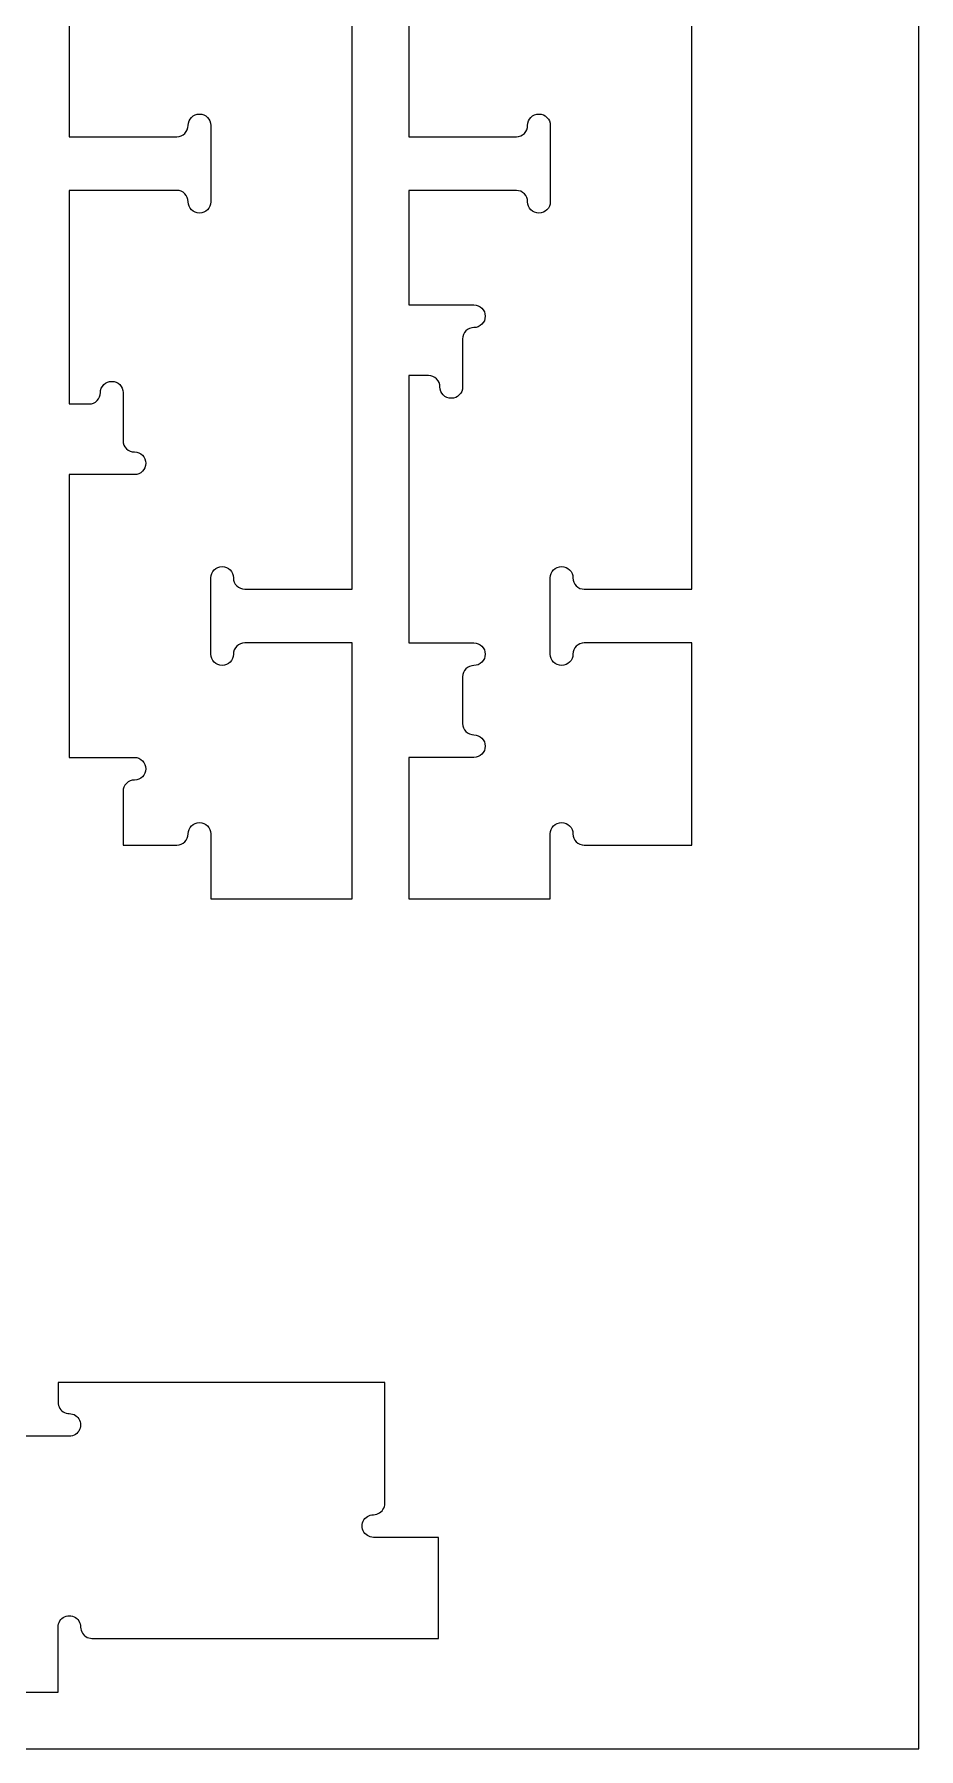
# Model space of a CAD drawing. Header units: inches. Extents: x 1367 to 1651, y -1653 to -1438.
# Drawn here: x 1560.15 to 1572.46, y -1652.54 to -1628.67 of the extents above; entities that cross this region are included whole.
import ezdxf

# ---------------------------------------------------------------- set-up
doc = ezdxf.new("R2010")
doc.units = ezdxf.units.IN
doc.header["$MEASUREMENT"] = 0
doc.linetypes.add('Solid', pattern=[0])
doc.layers.add('000_NOTES', color=6, linetype='Continuous')
doc.layers.add('CUT_THRU', color=7, linetype='Continuous')

msp = doc.modelspace()

# ---------------------------------------------------------------- linework, layer by layer
at = {"linetype": 'Solid', "lineweight": 5}
msp.add_polyline3d([(1559.499, -1651.748, 0), (1560.483, -1651.748, 0), (1560.483, -1650.843, 0), (1560.484, -1650.82, 0), (1560.489, -1650.798, 0), (1560.497, -1650.777, 0), (1560.508, -1650.757, 0), (1560.521, -1650.739, 0), (1560.537, -1650.724, 0), (1560.555, -1650.71, 0), (1560.575, -1650.699, 0), (1560.596, -1650.692, 0), (1560.618, -1650.687, 0), (1560.64, -1650.685, 0), (1560.663, -1650.687, 0), (1560.685, -1650.692, 0), (1560.706, -1650.699, 0), (1560.726, -1650.71, 0), (1560.743, -1650.724, 0), (1560.759, -1650.739, 0), (1560.773, -1650.757, 0), (1560.784, -1650.777, 0), (1560.791, -1650.798, 0), (1560.796, -1650.82, 0), (1560.798, -1650.843, 0), (1560.799, -1650.865, 0), (1560.804, -1650.887, 0), (1560.812, -1650.908, 0), (1560.823, -1650.928, 0), (1560.836, -1650.946, 0), (1560.852, -1650.962, 0), (1560.87, -1650.975, 0), (1560.89, -1650.986, 0), (1560.911, -1650.994, 0), (1560.933, -1650.998, 0), (1560.955, -1651, 0), (1565.778, -1651, 0), (1565.778, -1649.593, 0), (1565.778, -1649.593, 0), (1564.873, -1649.593, 0), (1564.85, -1649.591, 0), (1564.828, -1649.586, 0), (1564.807, -1649.578, 0), (1564.788, -1649.568, 0), (1564.77, -1649.554, 0), (1564.754, -1649.538, 0), (1564.74, -1649.52, 0), (1564.729, -1649.501, 0), (1564.722, -1649.479, 0), (1564.717, -1649.458, 0), (1564.715, -1649.435, 0), (1564.717, -1649.413, 0), (1564.722, -1649.391, 0), (1564.729, -1649.37, 0), (1564.74, -1649.35, 0), (1564.754, -1649.332, 0), (1564.77, -1649.316, 0), (1564.788, -1649.303, 0), (1564.807, -1649.292, 0), (1564.828, -1649.284, 0), (1564.85, -1649.279, 0), (1564.873, -1649.278, 0), (1564.895, -1649.276, 0), (1564.917, -1649.271, 0), (1564.938, -1649.263, 0), (1564.958, -1649.253, 0), (1564.976, -1649.239, 0), (1564.992, -1649.223, 0), (1565.005, -1649.205, 0), (1565.016, -1649.186, 0), (1565.024, -1649.165, 0), (1565.029, -1649.143, 0), (1565.03, -1649.12, 0), (1565.03, -1647.437, 0), (1560.483, -1647.437, 0), (1560.483, -1647.713, 0), (1560.484, -1647.735, 0), (1560.489, -1647.757, 0), (1560.497, -1647.778, 0), (1560.508, -1647.798, 0), (1560.521, -1647.816, 0), (1560.537, -1647.832, 0), (1560.555, -1647.845, 0), (1560.575, -1647.856, 0), (1560.596, -1647.864, 0), (1560.618, -1647.869, 0), (1560.64, -1647.87, 0), (1560.663, -1647.872, 0), (1560.685, -1647.877, 0), (1560.706, -1647.884, 0), (1560.726, -1647.895, 0), (1560.743, -1647.909, 0), (1560.759, -1647.925, 0), (1560.773, -1647.943, 0), (1560.784, -1647.962, 0), (1560.791, -1647.983, 0), (1560.796, -1648.005, 0), (1560.798, -1648.028, 0), (1560.796, -1648.05, 0), (1560.791, -1648.072, 0), (1560.784, -1648.093, 0), (1560.773, -1648.113, 0), (1560.759, -1648.131, 0), (1560.743, -1648.147, 0), (1560.726, -1648.16, 0), (1560.706, -1648.171, 0), (1560.685, -1648.179, 0), (1560.663, -1648.184, 0), (1560.64, -1648.185, 0), (1559.341, -1648.185, 0)], dxfattribs=at)
at = {"layer": 'CUT_THRU'}
for points in [[(1560.64, -1627.122), (1560.64, -1630.095), (1562.136, -1630.095, 0.414214), (1562.294, -1629.937, -1), (1562.609, -1629.937), (1562.609, -1631, -1), (1562.294, -1631, 0.414214), (1562.136, -1630.843), (1560.64, -1630.843), (1560.64, -1633.815), (1560.916, -1633.815, 0.414214), (1561.073, -1633.658, -1), (1561.388, -1633.658), (1561.388, -1634.327, 0.414214), (1561.546, -1634.484, -1), (1561.546, -1634.799), (1560.64, -1634.799), (1560.64, -1638.736), (1561.546, -1638.736, -1), (1561.546, -1639.051, 0.414214), (1561.388, -1639.209), (1561.388, -1639.957), (1562.136, -1639.957, 0.414214), (1562.294, -1639.799, -1), (1562.609, -1639.799), (1562.609, -1640.705), (1564.577, -1640.705), (1564.577, -1637.142), (1563.081, -1637.142, 0.414214), (1562.924, -1637.299, -1), (1562.609, -1637.299), (1562.609, -1636.236, -1), (1562.924, -1636.236, 0.414214), (1563.081, -1636.394), (1564.577, -1636.394), (1564.577, -1574.15)], [(1565.365, -1628.5), (1565.365, -1630.095), (1566.861, -1630.095, 0.414214), (1567.018, -1629.937, -1), (1567.333, -1629.937), (1567.333, -1631, -1), (1567.018, -1631, 0.414214), (1566.861, -1630.843), (1565.365, -1630.843), (1565.365, -1632.437), (1566.27, -1632.437, -1), (1566.27, -1632.752, 0.414214), (1566.113, -1632.91), (1566.113, -1633.579, -1), (1565.798, -1633.579, 0.414214), (1565.64, -1633.421), (1565.365, -1633.421), (1565.365, -1637.142), (1566.27, -1637.142, -1), (1566.27, -1637.457, 0.414214), (1566.113, -1637.614), (1566.113, -1638.264, 0.414214), (1566.27, -1638.421, -1), (1566.27, -1638.736), (1565.365, -1638.736), (1565.365, -1640.705), (1567.333, -1640.705), (1567.333, -1639.799, -1), (1567.648, -1639.799, 0.414214), (1567.806, -1639.957), (1569.302, -1639.957), (1569.302, -1637.142), (1567.806, -1637.142, 0.414214), (1567.648, -1637.299, -1), (1567.333, -1637.299), (1567.333, -1636.236, -1), (1567.648, -1636.236, 0.414214), (1567.806, -1636.394), (1569.302, -1636.394), (1569.302, -1574.15)]]:
    msp.add_lwpolyline(points, format="xyb", dxfattribs=at)
msp.add_lwpolyline([(1559.499, -1651.748), (1560.483, -1651.748), (1560.483, -1650.843), (1560.484, -1650.82), (1560.489, -1650.798), (1560.497, -1650.777), (1560.508, -1650.757), (1560.521, -1650.739), (1560.537, -1650.724), (1560.555, -1650.71), (1560.575, -1650.699), (1560.596, -1650.692), (1560.618, -1650.687), (1560.64, -1650.685), (1560.663, -1650.687), (1560.685, -1650.692), (1560.706, -1650.699), (1560.726, -1650.71), (1560.743, -1650.724), (1560.759, -1650.739), (1560.773, -1650.757), (1560.784, -1650.777), (1560.791, -1650.798), (1560.796, -1650.82), (1560.798, -1650.843), (1560.799, -1650.865), (1560.804, -1650.887), (1560.812, -1650.908), (1560.823, -1650.928), (1560.836, -1650.946), (1560.852, -1650.962), (1560.87, -1650.975), (1560.89, -1650.986), (1560.911, -1650.994), (1560.933, -1650.998), (1560.955, -1651), (1565.778, -1651), (1565.778, -1649.593), (1564.873, -1649.593), (1564.85, -1649.591), (1564.828, -1649.586), (1564.807, -1649.578), (1564.788, -1649.568), (1564.77, -1649.554), (1564.754, -1649.538), (1564.74, -1649.52), (1564.729, -1649.501), (1564.722, -1649.479), (1564.717, -1649.458), (1564.715, -1649.435), (1564.717, -1649.413), (1564.722, -1649.391), (1564.729, -1649.37), (1564.74, -1649.35), (1564.754, -1649.332), (1564.77, -1649.316), (1564.788, -1649.303), (1564.807, -1649.292), (1564.828, -1649.284), (1564.85, -1649.279), (1564.873, -1649.278), (1564.895, -1649.276), (1564.917, -1649.271), (1564.938, -1649.263), (1564.958, -1649.253), (1564.976, -1649.239), (1564.992, -1649.223), (1565.005, -1649.205), (1565.016, -1649.186), (1565.024, -1649.165), (1565.029, -1649.143), (1565.03, -1649.12), (1565.03, -1647.437), (1560.483, -1647.437), (1560.483, -1647.713), (1560.484, -1647.735), (1560.489, -1647.757), (1560.497, -1647.778), (1560.508, -1647.798), (1560.521, -1647.816), (1560.537, -1647.832), (1560.555, -1647.845), (1560.575, -1647.856), (1560.596, -1647.864), (1560.618, -1647.869), (1560.64, -1647.87), (1560.663, -1647.872), (1560.685, -1647.877), (1560.706, -1647.884), (1560.726, -1647.895), (1560.743, -1647.909), (1560.759, -1647.925), (1560.773, -1647.943), (1560.784, -1647.962), (1560.791, -1647.983), (1560.796, -1648.005), (1560.798, -1648.028), (1560.796, -1648.05), (1560.791, -1648.072), (1560.784, -1648.093), (1560.773, -1648.113), (1560.759, -1648.131), (1560.743, -1648.147), (1560.726, -1648.16), (1560.706, -1648.171), (1560.685, -1648.179), (1560.663, -1648.184), (1560.64, -1648.185), (1559.341, -1648.185)], dxfattribs=at)

# ---------------------------------------------------------------- meshes
at = {"layer": '000_NOTES'}
mesh = msp.add_polyface(dxfattribs=at)
corners = [(1524.459, -1652.536), (1524.459, -1556.536), (1572.459, -1556.536), (1572.459, -1652.536)]
mesh.append_faces([[corners[k] for k in face] for face in [(0, 3, 2, 1)]])

doc.saveas('drawing.dxf')
